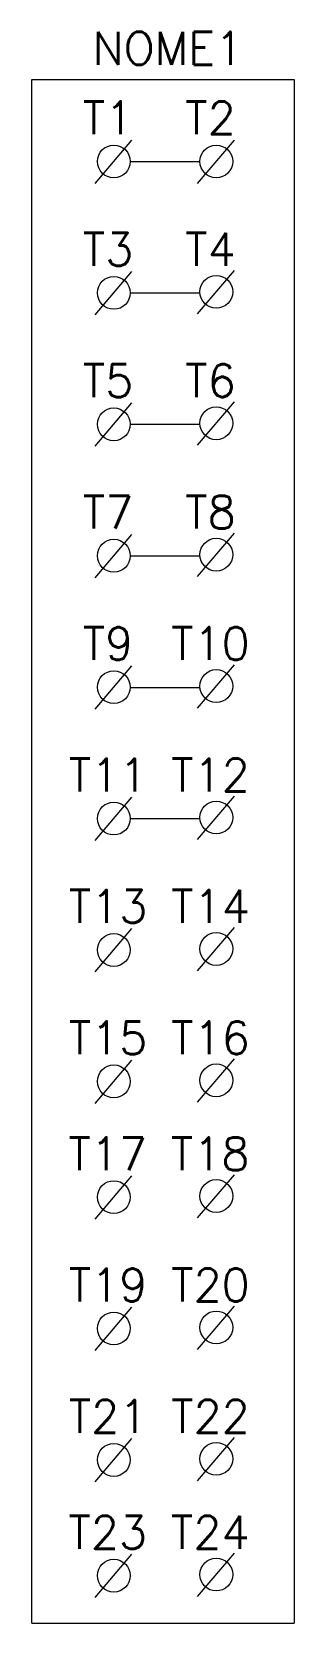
# Model space of a CAD drawing. Extents: x 37.2 to 53.2, y -13.7 to 83.1.
import ezdxf
from ezdxf.enums import TextEntityAlignment as Align

# ---------------------------------------------------------------- set-up
doc = ezdxf.new("R2010")
doc.units = 0
doc.header["$MEASUREMENT"] = 0
doc.layers.get('0').update_dxf_attribs({"linetype": 'CONTINUOUS'})
doc.styles.add('ROMANS', font='romans')

msp = doc.modelspace()

# ---------------------------------------------------------------- linework, layer by layer
for p, q in [((37.232, 6.267), (37.232, 80.231)), ((37.232, 80.231), (53.232, 80.231)), ((53.232, 80.231), (53.232, 6.267)), ((41.096, 73.894), (43.333, 76.531)), ((47.344, 73.894), (49.581, 76.531)), ((43.232, 75.231), (47.48, 75.231)), ((41.096, 65.894), (43.333, 68.531)), ((47.344, 65.959), (49.581, 68.596)), ((43.232, 67.231), (47.48, 67.231)), ((41.096, 57.894), (43.333, 60.531)), ((47.344, 57.959), (49.581, 60.596)), ((43.232, 59.231), (47.48, 59.231)), ((37.232, -13.749), (37.232, 55.301)), ((53.232, 55.301), (53.232, -13.749)), ((41.096, 49.894), (43.333, 52.531)), ((47.344, 49.959), (49.581, 52.596)), ((43.232, 51.231), (47.48, 51.231)), ((47.344, 41.959), (49.581, 44.596)), ((41.096, 41.894), (43.333, 44.531)), ((43.214, 43.213), (47.462, 43.213)), ((41.096, 33.894), (43.333, 36.531)), ((47.344, 33.959), (49.581, 36.596)), ((43.232, 35.231), (47.48, 35.231)), ((41.096, 25.894), (43.333, 28.531)), ((47.344, 25.959), (49.581, 28.596)), ((41.096, 17.894), (43.333, 20.531)), ((47.344, 17.959), (49.581, 20.596)), ((41.096, 10.852), (43.333, 13.488)), ((47.344, 10.916), (49.581, 13.553)), ((41.096, 2.852), (43.333, 5.488)), ((47.344, 2.916), (49.581, 5.553)), ((41.096, -5.148), (43.333, -2.512)), ((47.344, -5.084), (49.581, -2.447)), ((41.096, -12.191), (43.333, -9.555)), ((47.344, -12.127), (49.581, -9.49)), ((37.232, -13.749), (53.232, -13.749))]:
    msp.add_line(p, q)
for centre in [(42.232, 75.231), (48.48, 75.231), (42.232, 67.231), (48.48, 67.296), (42.232, 59.231), (48.48, 59.296), (42.232, 51.231), (48.48, 51.296), (42.232, 43.231), (48.48, 43.296), (42.232, 35.231), (48.48, 35.296), (42.232, 27.231), (48.48, 27.296), (42.232, 19.231), (48.48, 19.296), (42.232, 12.188), (48.48, 12.253), (42.232, 4.188), (48.48, 4.253), (42.232, -3.812), (48.48, -3.747), (42.232, -10.855), (48.48, -10.79)]:
    msp.add_circle(centre, 1)

# ---------------------------------------------------------------- texts
at = {"lineweight": -3, "style": 'ROMANS'}
msp.add_attdef('NOME1', text='', height=2, dxfattribs=at).set_placement((45.532, 82.123), align=Align.MIDDLE_CENTER)
at = {"color": 7, "style": 'ROMANS'}
for tag, text, p in [('T1', '1', (41.877, 77.884)), ('T2', '2', (48.125, 77.884)), ('T3', '3', (41.877, 69.884)), ('T4', '4', (48.125, 69.884)), ('T5', '5', (41.877, 61.884)), ('T6', '6', (48.125, 61.884)), ('T7', '7', (41.877, 53.884)), ('T8', '8', (48.125, 53.884)), ('T9', '9', (41.877, 45.884)), ('T10', '10', (48.125, 45.884)), ('T11', '11', (41.877, 37.884)), ('T12', '12', (48.125, 37.884)), ('T13', '13', (41.877, 29.884)), ('T14', '14', (48.125, 29.884)), ('T15', '15', (41.877, 21.884)), ('T16', '16', (48.125, 21.884)), ('T17', '17', (41.86, 14.823)), ('T18', '18', (48.108, 14.823)), ('T19', '19', (41.877, 6.841)), ('T20', '20', (48.125, 6.841)), ('T21', '21', (41.877, -1.159)), ('T22', '22', (48.125, -1.159)), ('T23', '23', (41.86, -8.22)), ('T24', '24', (48.108, -8.22))]:
    msp.add_attdef(tag, text=text, height=2, dxfattribs=at).set_placement(p, align=Align.MIDDLE_CENTER)

doc.saveas('drawing.dxf')
